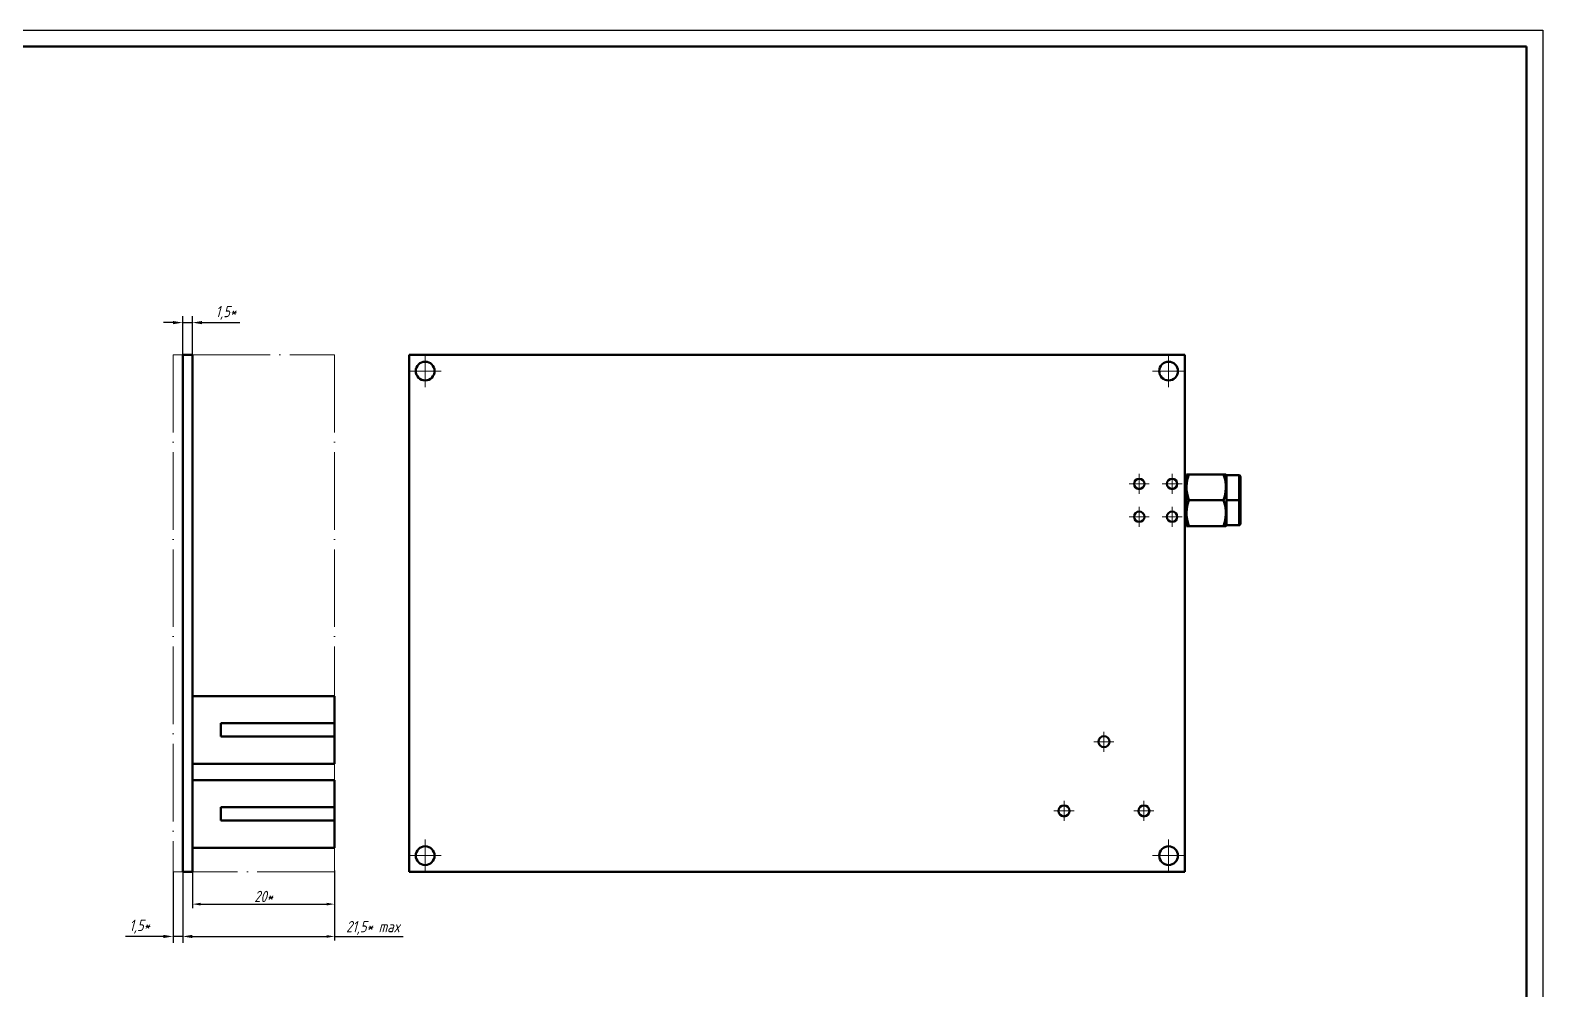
# Paper-space layout 'Layout1' of a CAD drawing. Extents: x -70 to 840, y -1 to 593.
# Drawn here: x 372.3 to 840.2, y 296.2 to 593.2 of the extents above; entities that cross this region are included whole.
import ezdxf

# ---------------------------------------------------------------- set-up
doc = ezdxf.new("R2010")
doc.units = 0
doc.header["$MEASUREMENT"] = 0
doc.linetypes.add('ACAD_ISO04W100', pattern=[30, 24, -3, 0, -3])
doc.layers.get('0').update_dxf_attribs({"linetype": 'CONTINUOUS', "lineweight": 15})
doc.layers.get('DEFPOINTS').update_dxf_attribs({"linetype": 'CONTINUOUS'})
doc.layers.add('KONTUR', color=7, linetype='CONTINUOUS')
doc.layers.add('Основная', color=7, linetype='CONTINUOUS', lineweight=50)
doc.layers.add('штрих-пунктир', color=7, linetype='ACAD_ISO04W100', lineweight=15)
doc.styles.add('GOST type A0', font='', dxfattribs={"oblique": 15, "height": 3.5})
doc.styles.get('GOST type A0').set_extended_font_data('GOST type A')
doc.dimstyles.new('GOST type A', dxfattribs={"dimtxt": 3.5, "dimasz": 3, "dimexe": 2, "dimexo": 0, "dimgap": 1, "dimtad": 1, "dimtoh": 1, "dimtxsty": 'GOST type A0', "dimcen": 0, "dimazin": 2, "dimtfac": 1, "dimtmove": 0, "dimatfit": 3, "dimfxl": 1, "dimarcsym": 0})
doc.dimstyles.new('ISO-25', dxfattribs={"dimtxt": 2.5, "dimasz": 2.5, "dimexe": 1.25, "dimexo": 0.625, "dimtad": 1, "dimtxsty": 'Standard', "dimcen": 2.5, "dimadec": 0, "dimazin": 0, "dimtfac": 1, "dimtmove": 0, "dimatfit": 3, "dimfxl": 1, "dimarcsym": 0})

# ---------------------------------------------------------------- blocks, each defined once
blk = doc.blocks.new('*D16')
at = {"color": 0, "lineweight": -2, "transparency": 16777216}
for p, q in [((419.46, 332.09), (419.46, 311.46)), ((466.45, 332.09), (466.45, 311.46)), ((421.96, 312.71), (463.95, 312.71)), ((466.45, 312.71), (487.64, 312.71))]:
    blk.add_line(p, q, dxfattribs=at)
at = {"color": 0, "transparency": 16777216}
for points in [[(421.96, 313.13), (421.96, 312.3), (419.46, 312.71)], [(463.95, 313.13), (463.95, 312.3), (466.45, 312.71)]]:
    blk.add_solid(points, dxfattribs=at)
at = {"layer": 'DEFPOINTS', "color": 0, "transparency": 16777216}
for p in [(419.46, 332.71), (466.45, 332.71), (466.45, 312.71)]:
    blk.add_point(p, dxfattribs=at)
at = {"color": 0, "transparency": 16777216, "insert": (478.29, 315.35), "char_height": 3.5, "width": 21.3227, "attachment_point": 5, "style": 'GOST type A0'}
blk.add_mtext('21,5* max', dxfattribs=at)
blk = doc.blocks.new('*D17')
at = {"color": 0, "lineweight": -2, "transparency": 16777216}
for p, q in [((422.46, 333.31), (422.46, 321.46)), ((466.45, 333.08), (466.45, 321.46)), ((424.96, 322.71), (463.95, 322.71))]:
    blk.add_line(p, q, dxfattribs=at)
at = {"color": 0, "transparency": 16777216}
for points in [[(424.96, 323.13), (424.96, 322.3), (422.46, 322.71)], [(463.95, 323.13), (463.95, 322.3), (466.45, 322.71)]]:
    blk.add_solid(points, dxfattribs=at)
at = {"layer": 'DEFPOINTS', "color": 0, "transparency": 16777216}
for p in [(422.46, 333.93), (466.45, 333.7), (466.45, 322.71)]:
    blk.add_point(p, dxfattribs=at)
at = {"color": 0, "transparency": 16777216, "insert": (444.45, 325.09), "char_height": 3.5, "width": 4, "attachment_point": 5, "style": 'GOST type A0'}
blk.add_mtext('20*', dxfattribs=at)
blk = doc.blocks.new('*D18')
at = {"color": 0, "lineweight": -2, "transparency": 16777216}
for p, q in [((416.46, 332.71), (416.46, 310.71)), ((419.46, 332.71), (419.46, 310.71)), ((413.46, 312.71), (401.76, 312.71)), ((419.46, 312.71), (416.46, 312.71)), ((422.46, 312.71), (425.46, 312.71))]:
    blk.add_line(p, q, dxfattribs=at)
at = {"color": 0, "transparency": 16777216}
for points in [[(413.46, 313.21), (413.46, 312.21), (416.46, 312.71)], [(422.46, 313.21), (422.46, 312.21), (419.46, 312.71)]]:
    blk.add_solid(points, dxfattribs=at)
at = {"layer": 'DEFPOINTS', "color": 0, "transparency": 16777216}
for p in [(416.46, 332.71), (419.46, 332.71), (416.46, 312.71)]:
    blk.add_point(p, dxfattribs=at)
at = {"color": 0, "transparency": 16777216, "insert": (406.11, 315.73), "char_height": 3.5, "attachment_point": 5, "style": 'GOST type A0'}
blk.add_mtext('1,5*', dxfattribs=at)
blk = doc.blocks.new('*D19')
at = {"color": 0, "lineweight": -2, "transparency": 16777216}
for p, q in [((416.46, 502.71), (413.46, 502.71)), ((419.46, 492.71), (419.46, 504.71)), ((419.46, 502.71), (422.46, 502.71)), ((422.46, 492.71), (422.46, 504.71)), ((425.46, 502.71), (437.15, 502.71))]:
    blk.add_line(p, q, dxfattribs=at)
at = {"color": 0, "transparency": 16777216}
for points in [[(416.46, 503.21), (416.46, 502.21), (419.46, 502.71)], [(425.46, 503.21), (425.46, 502.21), (422.46, 502.71)]]:
    blk.add_solid(points, dxfattribs=at)
at = {"layer": 'DEFPOINTS', "color": 0, "transparency": 16777216}
for p in [(422.46, 502.71), (419.46, 492.71), (422.46, 492.71)]:
    blk.add_point(p, dxfattribs=at)
at = {"color": 0, "transparency": 16777216, "insert": (432.8, 505.73), "char_height": 3.5, "attachment_point": 5, "style": 'GOST type A0'}
blk.add_mtext('1,5*', dxfattribs=at)

psp = doc.layouts.get("Layout1")

# ---------------------------------------------------------------- linework, layer by layer
for p, q in [((422.456, 492.715), (422.456, 502.715)), ((494.456, 492.715), (494.456, 482.715)), ((494.456, 492.715), (494.456, 482.715)), ((724.456, 492.715), (724.456, 482.715)), ((724.456, 492.715), (724.456, 482.715)), ((489.456, 487.715), (499.456, 487.715)), ((489.456, 487.715), (499.456, 487.715)), ((719.456, 487.715), (729.456, 487.715)), ((719.456, 487.715), (729.456, 487.715)), ((715.376, 455.895), (715.376, 449.695)), ((725.536, 455.895), (725.536, 449.695)), ((718.476, 452.795), (712.276, 452.795)), ((728.636, 452.795), (722.436, 452.795)), ((715.376, 445.735), (715.376, 439.535)), ((725.536, 445.735), (725.536, 439.535)), ((718.476, 442.635), (712.276, 442.635)), ((728.636, 442.635), (722.436, 442.635)), ((704.456, 376.085), (704.456, 369.885)), ((707.556, 372.985), (701.356, 372.985)), ((695.198, 351.58), (688.998, 351.58)), ((692.098, 354.68), (692.098, 348.48)), ((719.914, 351.58), (713.714, 351.58)), ((716.814, 354.68), (716.814, 348.48)), ((494.456, 342.715), (494.456, 332.715)), ((494.456, 342.715), (494.456, 332.715)), ((724.456, 342.715), (724.456, 332.715)), ((724.456, 342.715), (724.456, 332.715)), ((489.456, 337.715), (499.456, 337.715)), ((489.456, 337.715), (499.456, 337.715)), ((719.456, 337.715), (729.456, 337.715)), ((719.456, 337.715), (729.456, 337.715))]:
    psp.add_line(p, q)
at = {"layer": 'KONTUR'}
for p, q in [((-0.794, 593.206), (840.206, 593.206)), ((840.206, 593.206), (840.206, -0.794))]:
    psp.add_line(p, q, dxfattribs=at)
at = {"layer": 'Основная'}
for p, q in [((835.206, 588.206), (19.206, 588.206)), ((835.206, 4.206), (835.206, 588.206)), ((419.456, 332.715), (419.456, 492.715)), ((419.456, 492.715), (422.456, 492.715)), ((422.456, 492.715), (422.456, 332.715)), ((489.456, 332.715), (489.456, 492.715)), ((489.456, 492.715), (729.456, 492.715)), ((729.456, 492.715), (729.456, 332.715)), ((729.856, 455.465), (730, 455.715)), ((729.856, 455.465), (730, 455.715)), ((729.856, 455.465), (730, 455.715)), ((729.856, 455.465), (730, 455.715)), ((729.856, 453.115), (729.856, 455.465)), ((729.856, 455.201), (729.856, 455.465)), ((729.856, 453.115), (729.856, 455.465)), ((729.856, 455.201), (729.856, 455.465)), ((729.856, 454.427), (729.856, 455.201)), ((729.856, 454.427), (729.856, 455.201)), ((729.856, 453.195), (729.856, 454.427)), ((729.856, 453.195), (729.856, 454.427)), ((730, 455.715), (730.05, 455.715)), ((730, 455.715), (730.05, 455.715)), ((730, 455.715), (730.05, 455.715)), ((730, 455.715), (730.05, 455.715)), ((730.05, 455.715), (730.716, 455.715)), ((730.194, 455.715), (730.05, 455.715)), ((730.05, 455.715), (730.716, 455.715)), ((730.194, 455.715), (730.05, 455.715)), ((730.09, 453.073), (730.336, 454.401)), ((730.09, 453.073), (730.336, 454.401)), ((730.422, 455.715), (730.194, 455.715)), ((730.422, 455.715), (730.194, 455.715)), ((730.336, 454.401), (730.716, 455.715)), ((730.336, 454.401), (730.716, 455.715)), ((730.716, 455.715), (730.422, 455.715)), ((730.716, 455.715), (730.422, 455.715)), ((730.716, 455.715), (741.478, 455.715)), ((730.716, 455.715), (741.478, 455.715)), ((730.716, 455.715), (741.478, 455.715)), ((730.716, 455.715), (741.478, 455.715)), ((741.478, 455.715), (742.192, 455.715)), ((741.772, 455.715), (741.478, 455.715)), ((741.916, 454.147), (741.478, 455.715)), ((741.478, 455.715), (742.192, 455.715)), ((741.772, 455.715), (741.478, 455.715)), ((741.916, 454.147), (741.478, 455.715)), ((741.998, 455.715), (741.772, 455.715)), ((741.998, 455.715), (741.772, 455.715)), ((742.158, 452.549), (741.916, 454.147)), ((742.158, 452.549), (741.916, 454.147)), ((742.142, 455.715), (741.998, 455.715)), ((742.142, 455.715), (741.998, 455.715)), ((742.192, 455.715), (742.142, 455.715)), ((742.192, 455.715), (742.142, 455.715)), ((742.192, 455.715), (742.336, 455.465)), ((742.336, 455.465), (742.192, 455.715)), ((742.192, 455.715), (742.336, 455.465)), ((742.336, 455.465), (742.192, 455.715)), ((742.336, 455.465), (746.256, 455.465)), ((742.336, 455.201), (742.336, 455.465)), ((742.336, 455.465), (746.256, 455.465)), ((742.336, 455.465), (746.256, 455.465)), ((742.336, 455.201), (742.336, 455.465)), ((742.336, 455.465), (746.256, 455.465)), ((742.336, 454.427), (742.336, 455.201)), ((742.336, 454.427), (742.336, 455.201)), ((742.336, 453.195), (742.336, 454.427)), ((742.336, 453.195), (742.336, 454.427)), ((746.256, 455.465), (746.36, 455.451)), ((746.256, 455.201), (746.256, 455.465)), ((746.36, 455.451), (746.256, 455.465)), ((746.256, 455.465), (746.36, 455.451)), ((746.256, 455.201), (746.256, 455.465)), ((746.36, 455.451), (746.256, 455.465)), ((746.256, 454.427), (746.256, 455.201)), ((746.256, 454.427), (746.256, 455.201)), ((746.256, 453.195), (746.256, 454.427)), ((746.256, 453.195), (746.256, 454.427)), ((746.36, 455.451), (746.456, 455.411)), ((746.456, 455.411), (746.36, 455.451)), ((746.36, 455.451), (746.456, 455.411)), ((746.456, 455.411), (746.36, 455.451)), ((746.456, 455.411), (746.54, 455.347)), ((746.54, 455.347), (746.456, 455.411)), ((746.456, 455.411), (746.54, 455.347)), ((746.54, 455.347), (746.456, 455.411)), ((746.54, 455.347), (746.602, 455.265)), ((746.602, 455.265), (746.54, 455.347)), ((746.54, 455.347), (746.602, 455.265)), ((746.602, 455.265), (746.54, 455.347)), ((746.602, 455.265), (746.642, 455.169)), ((746.642, 455.169), (746.602, 455.265)), ((746.602, 455.265), (746.642, 455.169)), ((746.642, 455.169), (746.602, 455.265)), ((746.642, 455.169), (746.656, 455.065)), ((746.656, 455.065), (746.642, 455.169)), ((746.642, 455.169), (746.656, 455.065)), ((746.656, 455.065), (746.642, 455.169)), ((746.656, 455.065), (746.656, 447.715)), ((746.656, 454.815), (746.656, 455.065)), ((746.656, 455.065), (746.656, 447.715)), ((746.656, 454.815), (746.656, 455.065)), ((746.656, 454.081), (746.656, 454.815)), ((746.656, 454.081), (746.656, 454.815)), ((746.656, 452.913), (746.656, 454.081)), ((746.656, 452.913), (746.656, 454.081)), ((729.456, 453.115), (729.856, 453.115)), ((729.456, 453.115), (729.856, 453.115)), ((729.456, 453.115), (729.856, 453.115)), ((729.456, 453.115), (729.856, 453.115)), ((729.856, 451.591), (729.856, 453.195)), ((729.856, 451.591), (729.856, 453.195)), ((729.856, 449.721), (729.856, 451.591)), ((729.856, 449.721), (729.856, 451.591)), ((729.856, 447.715), (729.856, 449.721)), ((729.856, 447.715), (729.856, 449.721)), ((730.004, 451.981), (730.09, 453.073)), ((730.004, 451.981), (730.09, 453.073)), ((730.034, 450.881), (730.004, 451.981)), ((730.034, 450.881), (730.004, 451.981)), ((730.276, 449.283), (730.034, 450.881)), ((730.276, 449.283), (730.034, 450.881)), ((730.716, 447.715), (730.276, 449.283)), ((730.716, 447.715), (730.276, 449.283)), ((741.856, 449.029), (742.102, 450.359)), ((741.856, 449.029), (742.102, 450.359)), ((742.102, 450.359), (742.188, 451.449)), ((742.102, 450.359), (742.188, 451.449)), ((742.188, 451.449), (742.158, 452.549)), ((742.188, 451.449), (742.158, 452.549)), ((742.336, 451.591), (742.336, 453.195)), ((742.336, 451.591), (742.336, 453.195)), ((742.336, 449.721), (742.336, 451.591)), ((742.336, 449.721), (742.336, 451.591)), ((742.336, 447.715), (742.336, 449.721)), ((742.336, 447.715), (742.336, 449.721)), ((746.256, 451.591), (746.256, 453.195)), ((746.256, 451.591), (746.256, 453.195)), ((746.256, 449.721), (746.256, 451.591)), ((746.256, 449.721), (746.256, 451.591)), ((746.256, 447.715), (746.256, 449.721)), ((746.256, 447.715), (746.256, 449.721)), ((746.656, 451.391), (746.656, 452.913)), ((746.656, 451.391), (746.656, 452.913)), ((746.656, 449.617), (746.656, 451.391)), ((746.656, 449.617), (746.656, 451.391)), ((746.656, 447.715), (746.656, 449.617)), ((746.656, 447.715), (746.656, 449.617)), ((729.456, 447.715), (729.856, 447.715)), ((729.456, 447.715), (729.856, 447.715)), ((729.856, 445.709), (729.856, 447.715)), ((729.856, 445.709), (729.856, 447.715)), ((729.856, 443.841), (729.856, 445.709)), ((729.856, 443.841), (729.856, 445.709)), ((730.004, 443.981), (730.09, 445.073)), ((730.004, 443.981), (730.09, 445.073)), ((730.09, 445.073), (730.336, 446.401)), ((730.09, 445.073), (730.336, 446.401)), ((730.336, 446.401), (730.716, 447.715)), ((730.336, 446.401), (730.716, 447.715)), ((741.478, 447.715), (730.716, 447.715)), ((741.478, 447.715), (730.716, 447.715)), ((741.478, 447.715), (741.856, 449.029)), ((741.478, 447.715), (741.856, 449.029)), ((741.916, 446.147), (741.478, 447.715)), ((741.916, 446.147), (741.478, 447.715)), ((742.158, 444.549), (741.916, 446.147)), ((742.158, 444.549), (741.916, 446.147)), ((742.188, 443.449), (742.158, 444.549)), ((742.188, 443.449), (742.158, 444.549)), ((742.336, 445.709), (742.336, 447.715)), ((742.336, 447.715), (746.256, 447.715)), ((742.336, 445.709), (742.336, 447.715)), ((742.336, 447.715), (746.256, 447.715)), ((742.336, 443.841), (742.336, 445.709)), ((742.336, 443.841), (742.336, 445.709)), ((746.256, 447.715), (746.36, 447.715)), ((746.256, 445.709), (746.256, 447.715)), ((746.256, 447.715), (746.36, 447.715)), ((746.256, 445.709), (746.256, 447.715)), ((746.256, 443.841), (746.256, 445.709)), ((746.256, 443.841), (746.256, 445.709)), ((746.36, 447.715), (746.456, 447.715)), ((746.36, 447.715), (746.456, 447.715)), ((746.456, 447.715), (746.54, 447.715)), ((746.456, 447.715), (746.54, 447.715)), ((746.54, 447.715), (746.602, 447.715)), ((746.54, 447.715), (746.602, 447.715)), ((746.602, 447.715), (746.642, 447.715)), ((746.602, 447.715), (746.642, 447.715)), ((746.642, 447.715), (746.656, 447.715)), ((746.642, 447.715), (746.656, 447.715)), ((746.656, 447.715), (746.656, 440.615)), ((746.656, 445.813), (746.656, 447.715)), ((746.656, 447.715), (746.656, 440.615)), ((746.656, 445.813), (746.656, 447.715)), ((746.656, 444.041), (746.656, 445.813)), ((746.656, 444.041), (746.656, 445.813)), ((729.856, 442.315), (729.456, 442.315)), ((729.856, 442.315), (729.456, 442.315)), ((729.856, 442.315), (729.456, 442.315)), ((729.856, 442.315), (729.456, 442.315)), ((729.856, 442.235), (729.856, 443.841)), ((729.856, 442.235), (729.856, 443.841)), ((729.856, 439.965), (729.856, 442.315)), ((729.856, 439.965), (729.856, 442.315)), ((729.856, 441.003), (729.856, 442.235)), ((729.856, 441.003), (729.856, 442.235)), ((729.856, 440.229), (729.856, 441.003)), ((729.856, 440.229), (729.856, 441.003)), ((729.856, 439.965), (729.856, 440.229)), ((729.856, 439.965), (729.856, 440.229)), ((730, 439.715), (729.856, 439.965)), ((730, 439.715), (729.856, 439.965)), ((730, 439.715), (729.856, 439.965)), ((730, 439.715), (729.856, 439.965)), ((730.034, 442.881), (730.004, 443.981)), ((730.034, 442.881), (730.004, 443.981)), ((730.276, 441.283), (730.034, 442.881)), ((730.276, 441.283), (730.034, 442.881)), ((730.716, 439.715), (730.276, 441.283)), ((730.716, 439.715), (730.276, 441.283)), ((741.478, 439.715), (741.856, 441.029)), ((741.478, 439.715), (741.856, 441.029)), ((741.856, 441.029), (742.102, 442.359)), ((741.856, 441.029), (742.102, 442.359)), ((742.102, 442.359), (742.188, 443.449)), ((742.102, 442.359), (742.188, 443.449)), ((742.336, 439.965), (742.192, 439.715)), ((742.192, 439.715), (742.336, 439.965)), ((742.336, 439.965), (742.192, 439.715)), ((742.192, 439.715), (742.336, 439.965)), ((742.336, 442.235), (742.336, 443.841)), ((742.336, 442.235), (742.336, 443.841)), ((742.336, 441.003), (742.336, 442.235)), ((742.336, 441.003), (742.336, 442.235)), ((742.336, 440.229), (742.336, 441.003)), ((742.336, 440.229), (742.336, 441.003)), ((742.336, 439.965), (742.336, 440.229)), ((742.336, 439.965), (742.336, 440.229)), ((746.256, 439.965), (742.336, 439.965)), ((746.256, 439.965), (742.336, 439.965)), ((746.256, 439.965), (742.336, 439.965)), ((746.256, 439.965), (742.336, 439.965)), ((746.256, 442.235), (746.256, 443.841)), ((746.256, 442.235), (746.256, 443.841)), ((746.256, 441.003), (746.256, 442.235)), ((746.256, 441.003), (746.256, 442.235)), ((746.256, 440.229), (746.256, 441.003)), ((746.256, 440.229), (746.256, 441.003)), ((746.256, 439.965), (746.256, 440.229)), ((746.256, 439.965), (746.256, 440.229)), ((746.36, 439.979), (746.256, 439.965)), ((746.256, 439.965), (746.36, 439.979)), ((746.36, 439.979), (746.256, 439.965)), ((746.256, 439.965), (746.36, 439.979)), ((746.456, 440.019), (746.36, 439.979)), ((746.36, 439.979), (746.456, 440.019)), ((746.456, 440.019), (746.36, 439.979)), ((746.36, 439.979), (746.456, 440.019)), ((746.54, 440.083), (746.456, 440.019)), ((746.456, 440.019), (746.54, 440.083)), ((746.54, 440.083), (746.456, 440.019)), ((746.456, 440.019), (746.54, 440.083)), ((746.602, 440.165), (746.54, 440.083)), ((746.54, 440.083), (746.602, 440.165)), ((746.602, 440.165), (746.54, 440.083)), ((746.54, 440.083), (746.602, 440.165)), ((746.642, 440.261), (746.602, 440.165)), ((746.602, 440.165), (746.642, 440.261)), ((746.642, 440.261), (746.602, 440.165)), ((746.602, 440.165), (746.642, 440.261)), ((746.656, 440.615), (746.642, 440.261)), ((746.642, 440.261), (746.656, 440.615)), ((746.656, 440.615), (746.642, 440.261)), ((746.642, 440.261), (746.656, 440.615)), ((746.656, 442.517), (746.656, 444.041)), ((746.656, 442.517), (746.656, 444.041)), ((746.656, 441.349), (746.656, 442.517)), ((746.656, 441.349), (746.656, 442.517)), ((746.656, 440.615), (746.656, 441.349)), ((746.656, 440.615), (746.656, 441.349)), ((730.05, 439.715), (730, 439.715)), ((730, 439.715), (730.05, 439.715)), ((730.05, 439.715), (730, 439.715)), ((730, 439.715), (730.05, 439.715)), ((730.422, 439.715), (730.05, 439.715)), ((730.194, 439.715), (730.05, 439.715)), ((730.422, 439.715), (730.05, 439.715)), ((730.194, 439.715), (730.05, 439.715)), ((730.422, 439.715), (730.194, 439.715)), ((730.422, 439.715), (730.194, 439.715)), ((730.716, 439.715), (730.422, 439.715)), ((730.422, 439.715), (730.716, 439.715)), ((730.716, 439.715), (730.422, 439.715)), ((730.422, 439.715), (730.716, 439.715)), ((741.478, 439.715), (730.716, 439.715)), ((730.716, 439.715), (741.478, 439.715)), ((741.478, 439.715), (730.716, 439.715)), ((730.716, 439.715), (741.478, 439.715)), ((742.192, 439.715), (741.478, 439.715)), ((741.772, 439.715), (741.478, 439.715)), ((742.192, 439.715), (741.478, 439.715)), ((741.772, 439.715), (741.478, 439.715)), ((741.998, 439.715), (741.772, 439.715)), ((741.998, 439.715), (741.772, 439.715)), ((742.142, 439.715), (741.998, 439.715)), ((742.142, 439.715), (741.998, 439.715)), ((742.192, 439.715), (742.142, 439.715)), ((742.192, 439.715), (742.142, 439.715)), ((422.456, 387.123), (466.448, 387.123)), ((466.448, 387.123), (466.448, 366.163)), ((431.236, 374.587), (431.236, 378.679)), ((431.236, 378.679), (466.448, 378.679)), ((466.448, 374.587), (431.236, 374.587)), ((466.448, 366.163), (422.456, 366.143)), ((422.456, 361.123), (466.448, 361.123)), ((466.448, 361.123), (466.448, 340.163)), ((431.236, 348.587), (431.236, 352.679)), ((431.236, 352.679), (466.448, 352.679)), ((466.448, 348.587), (431.236, 348.587)), ((466.448, 340.163), (422.456, 340.143)), ((422.456, 332.715), (419.456, 332.715)), ((729.456, 332.715), (489.456, 332.715))]:
    psp.add_line(p, q, dxfattribs=at)
for centre, radius, start, end in [((494.456, 487.715), 2.9, 90, 180), ((494.456, 487.715), 2.9, 180, 270), ((494.456, 487.715), 2.9, 0, 90), ((494.456, 487.715), 2.9, 270, 0), ((724.456, 487.715), 2.9, 90, 180), ((724.456, 487.715), 2.9, 180, 270), ((724.456, 487.715), 2.9, 0, 90), ((724.456, 487.715), 2.9, 270, 0), ((715.376, 452.795), 1.6, 90, 180), ((715.376, 452.795), 1.6, 0, 90), ((725.536, 452.795), 1.6, 90, 180), ((725.536, 452.795), 1.6, 0, 90), ((715.376, 452.795), 1.6, 180, 270), ((715.376, 452.795), 1.6, 270, 0), ((725.536, 452.795), 1.6, 180, 270), ((725.536, 452.795), 1.6, 270, 0), ((715.376, 442.635), 1.6, 90, 180), ((715.376, 442.635), 1.6, 180, 270), ((715.376, 442.635), 1.6, 0, 90), ((715.376, 442.635), 1.6, 270, 0), ((725.536, 442.635), 1.6, 90, 180), ((725.536, 442.635), 1.6, 180, 270), ((725.536, 442.635), 1.6, 0, 90), ((725.536, 442.635), 1.6, 270, 0), ((704.456, 372.985), 1.7, 90, 180), ((704.456, 372.985), 1.7, 0, 90), ((704.456, 372.985), 1.7, 180, 270), ((704.456, 372.985), 1.7, 270, 0), ((692.098, 351.58), 1.7, 90, 180), ((692.098, 351.58), 1.7, 180, 270), ((692.098, 351.58), 1.7, 0, 90), ((692.098, 351.58), 1.7, 270, 0), ((716.814, 351.58), 1.7, 90, 180), ((716.814, 351.58), 1.7, 180, 270), ((716.814, 351.58), 1.7, 0, 90), ((716.814, 351.58), 1.7, 270, 0), ((494.456, 337.715), 2.9, 90, 180), ((494.456, 337.715), 2.9, 180, 270), ((494.456, 337.715), 2.9, 0, 90), ((494.456, 337.715), 2.9, 270, 0), ((724.456, 337.715), 2.9, 90, 180), ((724.456, 337.715), 2.9, 180, 270), ((724.456, 337.715), 2.9, 0, 90), ((724.456, 337.715), 2.9, 270, 0)]:
    psp.add_arc(centre, radius, start, end, dxfattribs=at)
at = {"layer": 'штрих-пунктир'}
for p, q in [((419.456, 492.715), (416.456, 492.715)), ((416.456, 492.715), (416.456, 332.715)), ((422.456, 492.715), (466.448, 492.715)), ((466.448, 492.715), (466.448, 332.715)), ((416.456, 332.715), (419.456, 332.715)), ((466.448, 332.715), (422.456, 332.715))]:
    psp.add_line(p, q, dxfattribs=at)

# ---------------------------------------------------------------- dimensions: what is measured, and where the dimension line sits
for base, p1, p2, picture, middle in [((422.456, 502.715), (419.456, 492.715), (422.456, 492.715), '*D19', (432.804, 505.727)), ((416.456, 312.715), (419.456, 332.715), (416.456, 332.715), '*D18', (406.108, 315.727))]:
    dim = psp.add_linear_dim(base=base, p1=p1, p2=p2, text='1,5*', dimstyle='GOST type A')
    dim.commit()
    dim.dimension.update_dxf_attribs({"geometry": picture, "text_midpoint": middle})
dim = psp.add_linear_dim(base=(466.448, 312.715), p1=(419.456, 332.715), p2=(466.448, 332.715), text='21,5* max', dimstyle='ISO-25', override={"dimtxsty": 'GOST type A0'})
dim.commit()
dim.dimension.update_dxf_attribs({"geometry": '*D16', "text_midpoint": (478.292, 312.715), "dimtype": 160})
dim = psp.add_linear_dim(base=(466.448, 322.715), p1=(422.456, 333.934), p2=(466.448, 333.701), text='20*', dimstyle='ISO-25', override={"dimtxsty": 'GOST type A0'})
dim.commit()
dim.dimension.update_dxf_attribs({"geometry": '*D17', "text_midpoint": (444.452, 325.09)})

doc.saveas('drawing.dxf')
